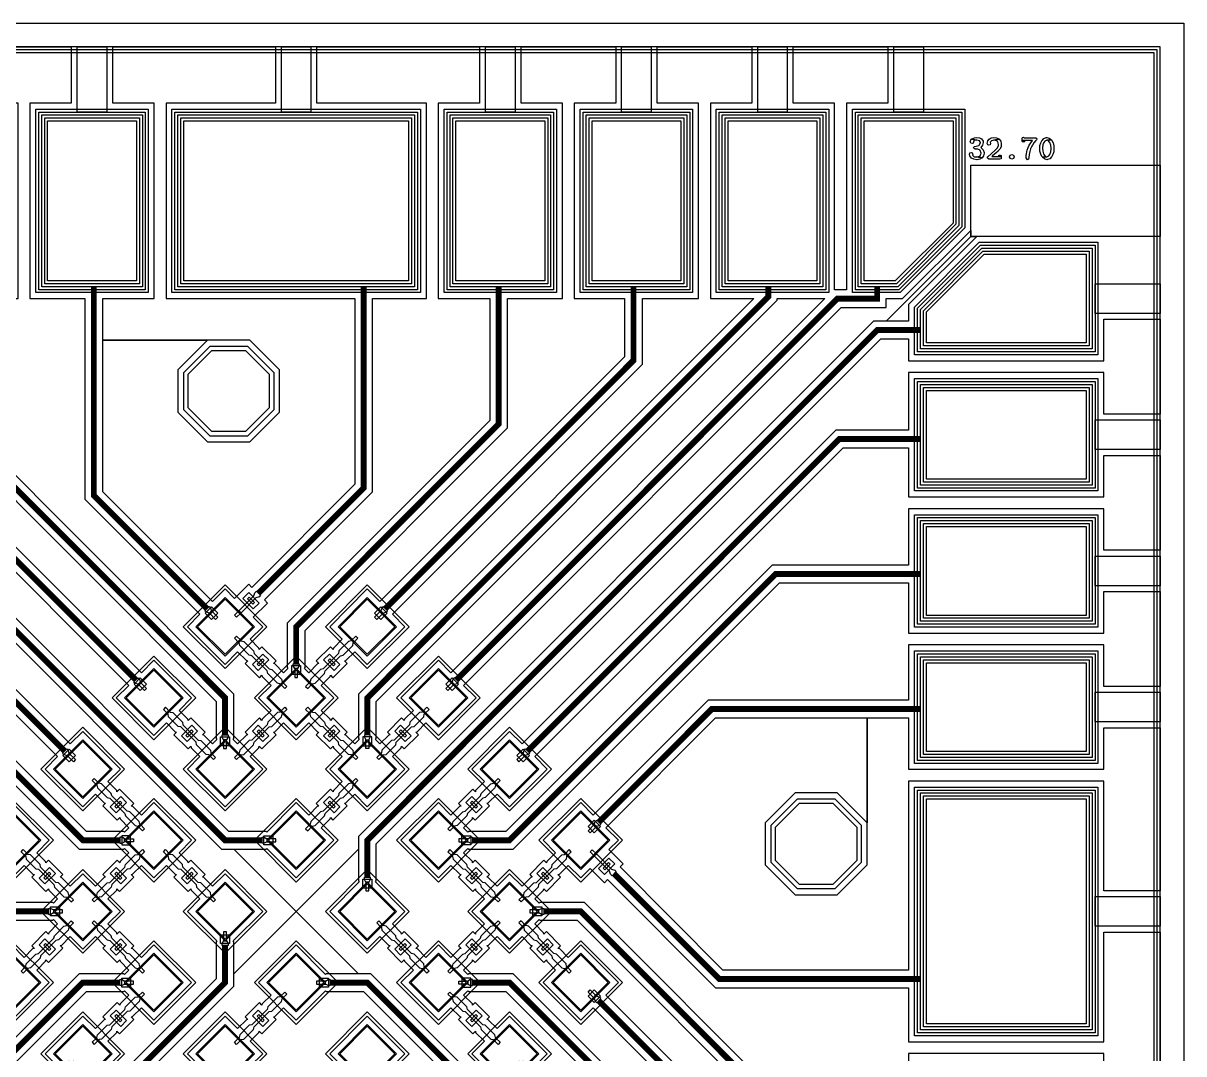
# Model space of a CAD drawing. Extents: x -87611 to 96139, y 77822 to 138139.
# Drawn here: x -20350 to -18389, y 122956 to 124696 of the extents above; entities that cross this region are included whole.
import ezdxf

# ---------------------------------------------------------------- set-up
doc = ezdxf.new("R2010")
doc.units = 0
doc.header["$MEASUREMENT"] = 0
doc.layers.get('0').update_dxf_attribs({"color": 6})
for name, color, linetype in [('L12D0 Etch', 190, 'Continuous'), ('L14D0 Au', 2, 'Continuous'), ('L15D0 PVIA', 7, 'Continuous'), ('L18D0 SU8', 7, 'Continuous'), ('L1D0 Plug', 200, 'Continuous'), ('L3D0 Base', 3, 'Continuous'), ('L4D0 Cntr', 1, 'Continuous'), ('L50D0 SiO2', 52, 'Continuous'), ('L7D0 DE', 42, 'Continuous'), ('L8D0 Wire', 5, 'Continuous'), ('L9D0 Cont', 30, 'Continuous')]:
    doc.layers.add(name, color=color, linetype=linetype)

# ---------------------------------------------------------------- blocks, each defined once
blk = doc.blocks.new('32PAD')
at = {"layer": 'L14D0 Au'}
blk.add_lwpolyline([(-80, 10), (-80, 290), (80, 290), (80, 10)], close=True, dxfattribs=at)
at = {"layer": 'L15D0 PVIA'}
blk.add_lwpolyline([(-75, 15), (-75, 285), (75, 285), (75, 15)], close=True, dxfattribs=at)
at = {"layer": 'L3D0 Base'}
for points in [[(-25, 300), (-25, 410), (25, 410), (25, 300)], [(-90, 0), (-90, 300), (90, 300), (90, 0)]]:
    blk.add_lwpolyline(points, close=True, dxfattribs=at)
at = {"layer": 'L4D0 Cntr'}
blk.add_lwpolyline([(-85, 5), (-85, 295), (85, 295), (85, 5)], close=True, dxfattribs=at)
at = {"layer": 'L8D0 Wire'}
blk.add_lwpolyline([(-95, -5), (-95, 305), (95, 305), (95, -5)], close=True, dxfattribs=at)
blk = doc.blocks.new('_32PADS')
at = {"layer": 'L14D0 Au'}
for points in [[(-195, 1060), (-195, 1340), (195, 1340), (195, 1060)], [(955, 1060), (955, 1340), (1115, 1340), (1115, 1160.533), (1014.467, 1060)], [(1060, 955), (1060, 1014.467), (1160.533, 1115), (1340, 1115), (1340, 955)], [(1060, -195), (1060, 195), (1340, 195), (1340, -195)]]:
    blk.add_lwpolyline(points, close=True, dxfattribs=at)
at = {"layer": 'L15D0 PVIA'}
for points in [[(-190, 1065), (-190, 1335), (190, 1335), (190, 1065)], [(960, 1065), (960, 1335), (1110, 1335), (1110, 1162.604), (1012.396, 1065)], [(1065, 960), (1065, 1012.396), (1162.604, 1110), (1335, 1110), (1335, 960)], [(1065, -190), (1065, 190), (1335, 190), (1335, -190)]]:
    blk.add_lwpolyline(points, close=True, dxfattribs=at)
at = {"layer": 'L3D0 Base'}
for points in [[(-25, 1350), (-25, 1460), (25, 1460), (25, 1350)], [(1010, 1350), (1010, 1460), (1060, 1460), (1060, 1350)], [(-205, 1050), (-205, 1350), (205, 1350), (205, 1050)], [(945, 1050), (945, 1350), (1125, 1350), (1125, 1156.391), (1018.609, 1050)], [(1050, 945), (1050, 1018.609), (1156.391, 1125), (1350, 1125), (1350, 945)], [(1350, 1010), (1350, 1060), (1460, 1060), (1460, 1010)], [(1050, -205), (1050, 205), (1350, 205), (1350, -205)], [(1350, -25), (1350, 25), (1460, 25), (1460, -25)]]:
    blk.add_lwpolyline(points, close=True, dxfattribs=at)
at = {"layer": 'L4D0 Cntr'}
for points in [[(-200, 1055), (-200, 1345), (200, 1345), (200, 1055)], [(950, 1055), (950, 1345), (1120, 1345), (1120, 1158.462), (1016.538, 1055)], [(1055, 950), (1055, 1016.538), (1158.462, 1120), (1345, 1120), (1345, 950)], [(1055, -200), (1055, 200), (1345, 200), (1345, -200)]]:
    blk.add_lwpolyline(points, close=True, dxfattribs=at)
at = {"layer": 'L8D0 Wire'}
for points in [[(-210, 1045), (-210, 1355), (210, 1355), (210, 1045)], [(940, 1045), (940, 1355), (1130, 1355), (1130, 1154.32), (1020.68, 1045)], [(1045, 940), (1045, 1020.68), (1154.32, 1130), (1355, 1130), (1355, 940)], [(1045, -210), (1045, 210), (1355, 210), (1355, -210)]]:
    blk.add_lwpolyline(points, close=True, dxfattribs=at)
for p in [(-345, 1050), (345, 1050), (575, 1050), (805, 1050)]:
    blk.add_blockref('32PAD', p)
at = {"rotation": 270}
for p in [(1050, 805), (1050, 575), (1050, 345)]:
    blk.add_blockref('32PAD', p, dxfattribs=at)
blk = doc.blocks.new('_PRBE_BTM')
at = {"layer": 'L1D0 Plug'}
blk.add_lwpolyline([(-25, -12.5), (-25, 12.5), (-11, 12.5), (-11, -12.5)], close=True, dxfattribs=at)
at = {"layer": 'L3D0 Base'}
for points in [[(-55, 2.5), (-45, 2.5), (-45, -2.5), (-55, -2.5)], [(-3.75, -5), (-8.75, -2.5), (-45, -2.5), (-45, 2.5), (-8.75, 2.5), (-3.75, 5), (0, 5), (0, -5)]]:
    blk.add_lwpolyline(points, close=True, dxfattribs=at)
at = {"layer": 'L9D0 Cont'}
blk.add_lwpolyline([(-20, -6.5), (-20, 6.5), (-16, 6.5), (-16, -6.5)], close=True, dxfattribs=at)
blk = doc.blocks.new('_32CONN_BTM')
at = {"layer": 'L1D0 Plug'}
blk.add_lwpolyline([(-7, -12.5), (-7, 12.5), (7, 12.5), (7, -12.5)], close=True, dxfattribs=at)
at = {"layer": 'L3D0 Base'}
for points in [[(-50, 2.5), (-60, 2.5), (-60, -2.5), (-50, -2.5)], [(-45, -5), (-48.75, -2.5), (-50, -2.5), (-50, 2.5), (-48.75, 2.5), (-45, 5), (-22, 5), (-18.25, 2.5), (18.25, 2.5), (22, 5), (45, 5), (48.75, 2.5), (50, 2.5), (50, -2.5), (48.75, -2.5), (45, -5), (22, -5), (18.25, -2.5), (-18.25, -2.5), (-22, -5)], [(50, 2.5), (60, 2.5), (60, -2.5), (50, -2.5)]]:
    blk.add_lwpolyline(points, close=True, dxfattribs=at)
at = {"layer": 'L9D0 Cont'}
blk.add_lwpolyline([(-2, -6.5), (-2, 6.5), (2, 6.5), (2, -6.5)], close=True, dxfattribs=at)
blk = doc.blocks.new('_32PRBE_TOP')
at = {"layer": 'L50D0 SiO2', "linetype": 'Continuous'}
blk.add_lwpolyline([(3.223, 7.5), (18.223, 7.5), (18.223, -7.5), (3.223, -7.5)], close=True, dxfattribs=at)
at = {"layer": 'L8D0 Wire'}
for points in [[(0, 5), (3.75, 5), (8.223, 2.5), (8.223, -2.5), (3.75, -5), (0, -5)], [(23.223, 2.5), (8.223, 2.5), (8.223, -2.5), (23.223, -2.5)]]:
    blk.add_lwpolyline(points, close=True, dxfattribs=at)
blk = doc.blocks.new('_32TRCE70')
at = {"layer": 'L14D0 Au'}
for points in [[(-49.8, 134.1), (-51.5, 135.2), (-114, 135.2), (-966.8, 988), (-966.8, 1035), (-930, 1035), (-930, 1365), (-1000, 1365), (-1000, 1460), (-840, 1460), (-840, 1365), (-910, 1365), (-910, 1035), (-813, 1035), (-813, 912), (-282.8, 381.8), (-304.1, 360.6), (-240.4, 297), (-219.2, 318.2), (-204.3, 303.3), (-202, 302.9), (-206.5, 298.4), (-182.4, 274.4), (-178, 278.8), (-177.5, 276.5), (-162.6, 261.6), (-183.8, 240.4), (-120.2, 176.8), (-56.6, 240.4), (-77.8, 261.6), (-62.9, 276.5), (-62.4, 278.8), (-58, 274.4), (-33.9, 298.4), (-38.4, 302.9), (-36.1, 303.3), (-21.2, 318.2), (0, 297), (21.2, 318.2), (36.1, 303.3), (38.4, 302.9), (33.9, 298.4), (58, 274.4), (62.4, 278.8), (62.9, 276.5), (77.8, 261.6), (56.6, 240.4), (77.8, 219.2), (62.9, 204.3), (62.4, 202), (58, 206.5), (33.9, 182.4), (38.4, 178), (36.1, 177.5), (21.2, 162.6), (0, 183.8)], [(-141.4, 282.8), (-156.3, 297.7), (-158.6, 298.2), (-154.1, 302.6), (-178.2, 326.7), (-182.7, 322.2), (-183.1, 324.5), (-198, 339.4), (-176.8, 360.6), (-240.4, 424.3), (-261.6, 403.1), (-783, 924.4), (-783, 1035), (-700, 1035), (-700, 1365), (-770, 1365), (-770, 1460), (-610, 1460), (-610, 1365), (-680, 1365), (-680, 1035), (-585, 1035), (-585, 804.2), (-135.2, 354.4), (-135.2, 291.9), (-134.1, 290.2)], [(-99, 282.8), (-106.3, 290.2), (-105.2, 291.9), (-105.2, 366.8), (-555, 816.6), (-555, 1035), (-470, 1035), (-470, 1365), (-540, 1365), (-540, 1460), (-380, 1460), (-380, 1365), (-450, 1365), (-450, 1035), (-357, 1035), (-357, 696.4), (-162.6, 502), (-183.8, 480.8), (-120.2, 417.2), (-99, 438.4), (-84.1, 423.5), (-81.8, 423.1), (-86.3, 418.6), (-62.2, 394.6), (-57.8, 399), (-57.3, 396.7), (-42.4, 381.8), (-63.6, 360.6), (-42.4, 339.4), (-57.3, 324.5), (-57.8, 322.2), (-62.2, 326.7), (-86.3, 302.6), (-81.8, 298.2), (-84.1, 297.7)], [(-141.4, 523.3), (-327, 708.8), (-327, 964.8), (-149.6, 964.8), (-200, 914.5), (-200, 843.2), (-149.6, 792.8), (-78.4, 792.8), (-28, 843.2), (-28, 914.5), (-78.4, 964.8), (-327, 964.8), (-327, 1035), (-240, 1035), (-240, 1365), (-310, 1365), (-310, 1460), (-35, 1460), (-35, 1365), (-220, 1365), (-220, 1035), (99, 1035), (99, 721.3), (-75, 547.3), (-80.3, 552.6), (-104.3, 528.6), (-120.2, 544.5)], [(-21.2, 403.1), (-36.1, 417.9), (-38.4, 418.4), (-33.9, 422.9), (-58, 446.9), (-62.4, 442.4), (-62.9, 444.8), (-77.8, 459.6), (-56.6, 480.8), (-72.5, 496.7), (-48.4, 520.8), (-53.7, 526.1), (129, 708.8), (129, 1035), (220, 1035), (220, 1365), (35, 1365), (35, 1460), (310, 1460), (310, 1365), (240, 1365), (240, 1035), (327, 1035), (327, 829), (-15, 487), (-15, 412.1), (-13.9, 410.4)], [(21.2, 403.1), (13.9, 410.4), (15, 412.1), (15, 474.6), (357, 816.6), (357, 1035), (450, 1035), (450, 1365), (380, 1365), (380, 1460), (540, 1460), (540, 1365), (470, 1365), (470, 1035), (555, 1035), (555, 936.8), (141.4, 523.3), (120.2, 544.5), (56.6, 480.8), (77.8, 459.6), (62.9, 444.8), (62.4, 442.4), (58, 446.9), (33.9, 422.9), (38.4, 418.4), (36.1, 417.9)], [(99, 282.8), (84.1, 297.7), (81.8, 298.2), (86.3, 302.6), (62.2, 326.7), (57.8, 322.2), (57.3, 324.5), (42.4, 339.4), (63.6, 360.6), (42.4, 381.8), (57.3, 396.7), (57.8, 399), (62.2, 394.6), (86.3, 418.6), (81.8, 423.1), (84.1, 423.5), (99, 438.4), (120.2, 417.2), (183.8, 480.8), (162.6, 502), (585, 924.4), (585, 1035), (680, 1035), (680, 1365), (610, 1365), (610, 1460), (770, 1460), (770, 1365), (700, 1365), (700, 1035), (773.4, 1035), (105.2, 366.8), (105.2, 291.9), (106.3, 290.2)], [(910, 1050), (910, 1365), (840, 1365), (840, 1460), (1000, 1460), (1000, 1365), (930, 1365), (930, 1050)], [(-996.8, 996.8), (-1140, 1140), (-1140, 1150.2), (-1024.8, 1035), (-996.8, 1035)], [(0, 0), (-105.2, 105.2), (-51.5, 105.2), (-49.8, 106.3), (0, 56.6), (63.6, 120.2), (42.4, 141.4), (57.3, 156.3), (57.8, 158.6), (62.2, 154.1), (86.3, 178.2), (81.8, 182.7), (84.1, 183.1), (99, 198), (120.2, 176.8), (183.8, 240.4), (162.6, 261.6), (177.5, 276.5), (178, 278.8), (182.4, 274.4), (206.5, 298.4), (202, 302.9), (204.3, 303.3), (219.2, 318.2), (240.4, 297), (304.1, 360.6), (282.8, 381.8), (921, 1020), (996.8, 1020), (996.8, 1035), (1024.8, 1035), (1140, 1150.2), (1140, 1140), (996.8, 996.8), (975.6, 996.8), (105.2, 126.4), (105.2, 105.2)], [(141.4, 282.8), (134.1, 290.2), (135.2, 291.9), (135.2, 354.4), (813, 1032.2), (813, 1035), (893.6, 1035), (261.6, 403.1), (240.4, 424.3), (176.8, 360.6), (198, 339.4), (183.1, 324.5), (182.7, 322.2), (178.2, 326.7), (154.1, 302.6), (158.6, 298.2), (156.3, 297.7)]]:
    blk.add_lwpolyline(points, close=True, dxfattribs=at)
at = {"layer": 'L3D0 Base', "const_width": 10}
for points in [[(-63.6, 537.4), (114, 715), (114, 1055)], [(53, 654.1), (114, 715), (114, 1055)]]:
    blk.add_lwpolyline(points, dxfattribs=at)
at = {"layer": 'L8D0 Wire', "const_width": 10}
for points in [[(-981.8, 1055), (-981.8, 981.8), (-120.2, 120.2), (-57.7, 120.2)], [(-271, 391.2), (-798, 918.2), (-798, 1055)], [(-120.2, 298.1), (-120.2, 360.6), (-570, 810.4), (-570, 1055)], [(-150.8, 511.4), (-342, 702.6), (-342, 1055)], [(0, 418.3), (0, 480.8), (342, 822.8), (342, 1055)], [(120.2, 298.1), (120.2, 360.6), (798, 1038.4), (798, 1055)], [(150.8, 511.4), (570, 930.6), (570, 1055)], [(271, 391.2), (914.8, 1035), (981.8, 1035), (981.8, 1055)]]:
    blk.add_lwpolyline(points, dxfattribs=at)
at = {"linetype": 'Continuous'}
for name, p, rotation in [('_PRBE_BTM', (-63.6, 537.4), 45), ('_32PRBE_TOP', (-150.8, 511.4), 315), ('_32CONN_BTM', (-60.1, 420.7), 315), ('_32PRBE_TOP', (0, 418.3), 270), ('_32PRBE_TOP', (-271, 391.2), 315), ('_32CONN_BTM', (-180.3, 300.5), 315), ('_32CONN_BTM', (60.1, 300.5), 315), ('_32PRBE_TOP', (-120.2, 298.1), 270)]:
    blk.add_blockref(name, p, dxfattribs=dict(at, rotation=rotation))
at = {"linetype": 'Continuous', "xscale": -1}
for name, p, rotation in [('_32PRBE_TOP', (150.8, 511.4), 45), ('_32CONN_BTM', (60.1, 420.7), 45), ('_32PRBE_TOP', (271, 391.2), 45), ('_32CONN_BTM', (-60.1, 300.5), 45), ('_32CONN_BTM', (180.3, 300.5), 45), ('_32PRBE_TOP', (120.2, 298.1), 90), ('_32CONN_BTM', (60.1, 180.3), 45)]:
    blk.add_blockref(name, p, dxfattribs=dict(at, rotation=rotation))
at = {"linetype": 'Continuous'}
blk.add_blockref('_32PRBE_TOP', (-57.7, 120.2), dxfattribs=at)
blk = doc.blocks.new('PIX70')
at = {"layer": 'L3D0 Base'}
blk.add_lwpolyline([(-35, -35), (-35, 35), (35, 35), (35, -35)], close=True, dxfattribs=at)
at = {"layer": 'L4D0 Cntr'}
blk.add_lwpolyline([(-33, -33), (-33, 33), (33, 33), (33, -33)], close=True, dxfattribs=at)
at = {"layer": 'L7D0 DE'}
blk.add_lwpolyline([(-50, -50), (-50, 50), (50, 50), (50, -50)], close=True, dxfattribs=at)
blk = doc.blocks.new('_SU8_POST')
at = {"layer": 'L18D0 SU8'}
blk.add_lwpolyline([(-28.5, -68.5), (-68.5, -28.5), (-68.5, 28.5), (-28.5, 68.5), (28.5, 68.5), (68.5, 28.5), (68.5, -28.5), (28.5, -68.5)], close=True, dxfattribs=at)
at = {"layer": 'L3D0 Base'}
blk.add_lwpolyline([(-31.5, -76), (-76, -31.5), (-76, 31.5), (-31.5, 76), (31.5, 76), (76, 31.5), (76, -31.5), (31.5, -76)], close=True, dxfattribs=at)
blk = doc.blocks.new('$32_70')
at = {"layer": 'L12D0 Etch'}
blk.add_lwpolyline([(0, 0), (0, 2950), (50, 2950), (50, 50), (2950, 50), (2950, 2950), (0, 2950), (0, 3000), (3000, 3000), (3000, 0)], close=True, dxfattribs=at)
at = {"layer": 'L14D0 Au'}
blk.add_lwpolyline([(2640, 2640), (2640, 2760), (2960, 2760), (2960, 2640)], close=True, dxfattribs=at)
at = {"layer": 'L3D0 Base'}
for points in [[(0, 0), (0, 2960), (40, 2960), (40, 40), (2960, 40), (2960, 2960), (0, 2960), (0, 3000), (3000, 3000), (3000, 0)], [(2659.049, 2772.881), (2650.362, 2774.087), (2654.705, 2775.294), (2655.912, 2776.018), (2657.842, 2780.361), (2657.842, 2780.602), (2656.153, 2784.945), (2655.912, 2785.428), (2651.81, 2787.358), (2647.467, 2787.358), (2644.813, 2789.771), (2645.778, 2791.701), (2649.397, 2792.184), (2653.74, 2793.39), (2654.223, 2793.873), (2656.394, 2797.733), (2656.394, 2798.457), (2654.705, 2801.353), (2650.362, 2802.559), (2640.952, 2804.007), (2642.158, 2804.972), (2646.26, 2806.661), (2650.121, 2807.144), (2654.947, 2806.178), (2658.083, 2804.489), (2660.738, 2800.629), (2660.979, 2798.457), (2660.014, 2793.873), (2657.118, 2790.253), (2656.877, 2790.012), (2660.496, 2786.875), (2660.979, 2786.152), (2662.427, 2781.567), (2662.668, 2780.602), (2661.461, 2776.259)], [(2670.617, 2793.904), (2668.783, 2794.571), (2667.783, 2797.072), (2668.783, 2801.241), (2670.951, 2804.076), (2674.453, 2806.41), (2678.955, 2807.244), (2683.457, 2806.577), (2687.292, 2804.576), (2687.959, 2803.909), (2678.788, 2802.742), (2675.12, 2801.575), (2672.785, 2798.907), (2673.619, 2796.906), (2672.618, 2794.738)], [(2735.778, 2769.503), (2733.606, 2772.64), (2733.606, 2772.881), (2733.847, 2777.707), (2734.089, 2778.672), (2734.812, 2783.256), (2735.536, 2785.669), (2736.984, 2790.253), (2738.914, 2794.114), (2741.327, 2798.216), (2744.223, 2802.076), (2726.609, 2802.076), (2726.609, 2805.937), (2727.333, 2806.902), (2729.022, 2807.385), (2730.952, 2806.42), (2750.013, 2806.42), (2750.979, 2805.696), (2751.461, 2804.248), (2751.22, 2803.042), (2750.013, 2801.835), (2746.877, 2798.216), (2746.877, 2797.975), (2744.223, 2794.114), (2743.016, 2792.184), (2741.086, 2787.841), (2739.638, 2783.256), (2738.673, 2778.43), (2738.19, 2773.363), (2738.19, 2772.398), (2737.467, 2770.227)], [(2761.113, 2773.846), (2760.148, 2775.052), (2758.217, 2778.913), (2757.011, 2783.739), (2756.528, 2788.323), (2757.011, 2793.631), (2758.217, 2798.216), (2760.148, 2801.594), (2763.526, 2805.455), (2767.627, 2807.144), (2768.593, 2807.144), (2772.694, 2805.937), (2776.314, 2802.8), (2768.593, 2802.559), (2764.973, 2800.87), (2763.526, 2798.698), (2761.837, 2794.597), (2761.113, 2789.288), (2761.113, 2789.047), (2761.595, 2783.739), (2763.043, 2779.154), (2763.284, 2778.43), (2766.421, 2774.57), (2768.593, 2774.087)], [(2642.158, 2796.768), (2640.228, 2797.492), (2639.263, 2799.905), (2640.952, 2804.007), (2650.362, 2802.559), (2645.537, 2801.835), (2644.813, 2801.111), (2645.054, 2799.664), (2644.33, 2797.492)], [(2670.451, 2770.226), (2667.783, 2772.56), (2668.783, 2774.394), (2680.789, 2785.233), (2684.624, 2789.068), (2686.625, 2792.737), (2687.126, 2795.405), (2685.792, 2799.574), (2684.624, 2800.908), (2680.789, 2802.575), (2678.788, 2802.742), (2687.959, 2803.909), (2690.627, 2800.574), (2691.628, 2796.072), (2691.628, 2795.405), (2691.128, 2791.403), (2689.127, 2787.568), (2685.958, 2783.899), (2685.625, 2783.566), (2682.79, 2780.898), (2676.787, 2775.895), (2675.62, 2774.728), (2691.628, 2774.561), (2691.628, 2773.227), (2691.128, 2770.893), (2689.127, 2770.226)], [(2729.022, 2799.181), (2727.333, 2799.664), (2726.609, 2800.87), (2726.609, 2802.076), (2731.193, 2802.076), (2730.711, 2799.905)], [(2768.593, 2769.503), (2764.491, 2770.709), (2761.113, 2773.846), (2768.593, 2774.087), (2772.212, 2775.776), (2773.901, 2778.43), (2775.349, 2782.774), (2776.072, 2787.841), (2776.072, 2789.047), (2775.59, 2794.114), (2773.901, 2798.457), (2773.901, 2798.698), (2770.523, 2802.318), (2768.593, 2802.559), (2776.314, 2802.8), (2777.038, 2801.835), (2779.209, 2797.733), (2780.416, 2792.908), (2780.657, 2788.323), (2780.174, 2783.015), (2778.968, 2778.43), (2777.038, 2775.052), (2773.66, 2771.192), (2769.799, 2769.744)], [(2650.362, 2769.503), (2645.295, 2770.227), (2641.435, 2772.157), (2638.298, 2775.776), (2637.815, 2778.43), (2638.539, 2780.843), (2640.711, 2781.808), (2642.641, 2780.843), (2643.606, 2778.672), (2642.882, 2776.983), (2646.019, 2774.57), (2650.362, 2774.087), (2659.049, 2772.881), (2655.429, 2770.468), (2650.604, 2769.503)], [(2691.628, 2774.561), (2675.62, 2774.728), (2687.126, 2774.728), (2687.459, 2776.896), (2689.46, 2777.396), (2691.294, 2776.729)], [(2709.477, 2770.227), (2706.823, 2771.433), (2705.617, 2774.329), (2706.582, 2777.224), (2709.477, 2778.43), (2712.132, 2777.224), (2713.338, 2774.329), (2712.132, 2771.433)]]:
    blk.add_lwpolyline(points, close=True, dxfattribs=at)
at = {"layer": 'L4D0 Cntr'}
blk.add_lwpolyline([(0, 0), (0, 2955), (45, 2955), (45, 45), (2955, 45), (2955, 2955), (0, 2955), (0, 3000), (3000, 3000), (3000, 0)], close=True, dxfattribs=at)
at = {"layer": 'L7D0 DE'}
blk.add_lwpolyline([(0, 0), (0, 2960), (40, 2960), (40, 40), (2960, 40), (2960, 2960), (0, 2960), (0, 3000), (3000, 3000), (3000, 0)], close=True, dxfattribs=at)
for name in ['_32PADS', '_32TRCE70']:
    blk.add_blockref(name, (1500, 1500))
for name, p, rotation in [('_32TRCE70', (1500, 1500), 90), ('_32TRCE70', (1500, 1500), 270), ('_SU8_POST', (1386, 2378.812), 135), ('PIX70', (1379.792, 1980.833), 315), ('PIX70', (1620.208, 1980.833), 315), ('PIX70', (1259.584, 1860.624), 315), ('PIX70', (1500, 1860.624), 315), ('PIX70', (1740.416, 1860.624), 315), ('PIX70', (1139.376, 1740.416), 45), ('PIX70', (1379.792, 1740.416), 315), ('PIX70', (1620.208, 1740.416), 315), ('PIX70', (1860.624, 1740.416), 225), ('_SU8_POST', (2378.812, 1614), 45), ('PIX70', (1019.167, 1620.208), 45), ('PIX70', (1259.584, 1620.208), 45), ('PIX70', (1500, 1620.208), 315), ('PIX70', (1740.416, 1620.208), 225), ('PIX70', (1980.833, 1620.208), 225), ('PIX70', (1139.376, 1500), 45), ('PIX70', (1379.792, 1500), 45), ('PIX70', (1620.208, 1500), 225), ('PIX70', (1860.624, 1500), 225), ('_32TRCE70', (1500, 1500), 180), ('PIX70', (1019.167, 1379.792), 45), ('PIX70', (1259.584, 1379.792), 45), ('PIX70', (1500, 1379.792), 135), ('PIX70', (1740.416, 1379.792), 225), ('PIX70', (1980.833, 1379.792), 225), ('PIX70', (1139.376, 1259.584), 45), ('PIX70', (1379.792, 1259.584), 135), ('PIX70', (1620.208, 1259.584), 135), ('PIX70', (1860.624, 1259.584), 225)]:
    blk.add_blockref(name, p, dxfattribs=dict(rotation=rotation))

msp = doc.modelspace()

# ---------------------------------------------------------------- block references
at = {"linetype": 'Continuous'}
msp.add_blockref('$32_70', (-21389, 121696.5), dxfattribs=at)

doc.saveas('drawing.dxf')
